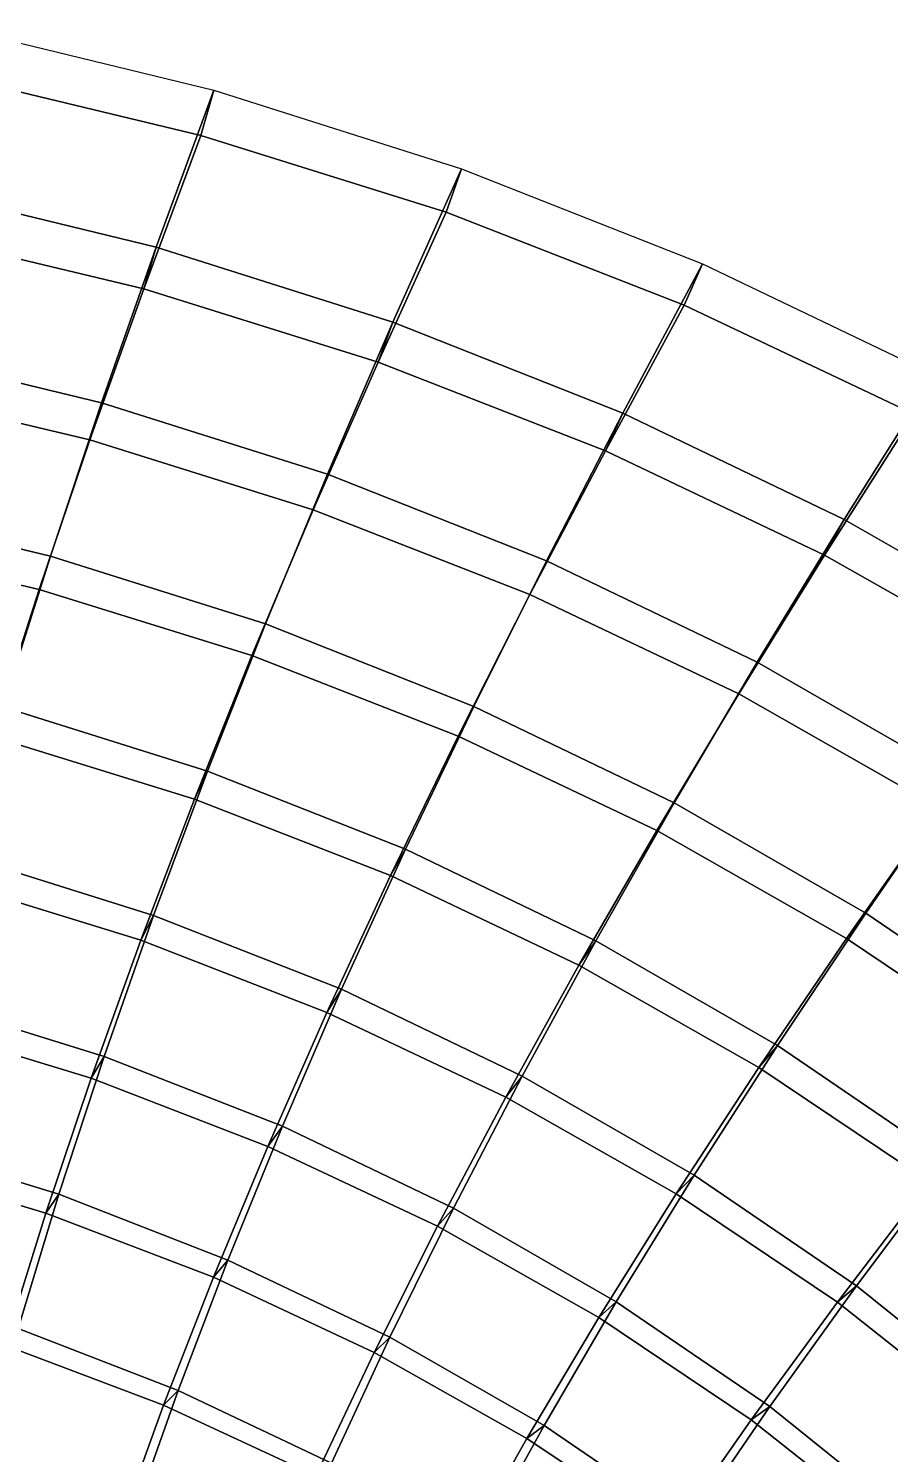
# Model space of a CAD drawing. Header units: metres. Extents: x -2184624 to 1125696, y -1900362 to 1900362.
# Drawn here: x 13202 to 378008, y 1262434 to 1866065 of the extents above; entities that cross this region are included whole.
import ezdxf

# ---------------------------------------------------------------- set-up
doc = ezdxf.new("R2010")
doc.units = ezdxf.units.M

msp = doc.modelspace()

# ---------------------------------------------------------------- linework, layer by layer
for points in [[(-35583.62, 1798417.4, 65799.91), (-15925.967, 1866064.8, 13241.469), (91565.98, 1839967.2, 13366.949), (67171.125, 1773538.1, 64819.676)], [(-20076.252, 1846252, -13241.469), (-15925.967, 1866064.8, 13241.469), (91565.98, 1839967.2, 13366.949), (86155.695, 1820806.5, -13366.949)], [(-39578.387, 1780178.6, 40403.473), (-20076.252, 1846252, -13241.469), (86155.695, 1820806.5, -13366.949), (62000.164, 1755911.6, 39158.613)], [(86155.695, 1820806.5, -13366.949), (91565.98, 1839967.2, 13366.949), (67171.125, 1773538.1, 64819.676), (62000.164, 1755911.6, 39158.613)], [(62000.164, 1755911.6, 39158.613), (67171.125, 1773538.1, 64819.676), (91565.98, 1839967.2, 13366.949), (86155.695, 1820806.5, -13366.949)], [(67171.125, 1773538.1, 64819.676), (91565.98, 1839967.2, 13366.949), (196504.67, 1806709, 13499.986), (167417.27, 1741787, 63795.4)], [(86155.695, 1820806.5, -13366.949), (91565.98, 1839967.2, 13366.949), (196504.67, 1806709, 13499.986), (189899.3, 1788311.2, -13499.986)], [(62000.164, 1755911.6, 39158.613), (86155.695, 1820806.5, -13366.949), (189899.3, 1788311.2, -13499.986), (161129.2, 1724880, 37853.547)], [(189899.3, 1788311.2, -13499.986), (196504.67, 1806709, 13499.986), (167417.27, 1741787, 63795.4), (161129.2, 1724880, 37853.547)], [(161129.2, 1724880, 37853.547), (167417.27, 1741787, 63795.4), (196504.67, 1806709, 13499.986), (189899.3, 1788311.2, -13499.986)], [(167417.27, 1741787, 63795.4), (196504.67, 1806709, 13499.986), (298394.12, 1766435.4, 13641.16), (264668.6, 1703304.8, 62721.254)], [(189899.3, 1788311.2, -13499.986), (196504.67, 1806709, 13499.986), (298394.12, 1766435.4, 13641.16), (290670.88, 1748910.1, -13641.16)], [(-53978.85, 1731309.1, 113858.43), (-35583.62, 1798417.4, 65799.91), (67171.125, 1773538.1, 64819.676), (44089.527, 1707647.4, 111744.26)], [(-39578.387, 1780178.6, 40403.473), (-35583.62, 1798417.4, 65799.91), (67171.125, 1773538.1, 64819.676), (62000.164, 1755911.6, 39158.613)], [(62000.164, 1755911.6, 39158.613), (67171.125, 1773538.1, 64819.676), (-35583.62, 1798417.4, 65799.91), (-39578.387, 1780178.6, 40403.473)], [(161129.2, 1724880, 37853.547), (189899.3, 1788311.2, -13499.986), (290670.88, 1748910.1, -13641.16), (257334.25, 1687223.8, 36481.16)], [(-57854.727, 1714957.6, 89058.82), (-39578.387, 1780178.6, 40403.473), (62000.164, 1755911.6, 39158.613), (39137.777, 1691885.9, 86669.695)], [(62000.164, 1755911.6, 39158.613), (67171.125, 1773538.1, 64819.676), (44089.527, 1707647.4, 111744.26), (39137.777, 1691885.9, 86669.695)], [(39137.777, 1691885.9, 86669.695), (44089.527, 1707647.4, 111744.26), (67171.125, 1773538.1, 64819.676), (62000.164, 1755911.6, 39158.613)], [(44089.527, 1707647.4, 111744.26), (67171.125, 1773538.1, 64819.676), (167417.27, 1741787, 63795.4), (139693.67, 1677405.9, 109529.54)], [(62000.164, 1755911.6, 39158.613), (67171.125, 1773538.1, 64819.676), (167417.27, 1741787, 63795.4), (161129.2, 1724880, 37853.547)], [(161129.2, 1724880, 37853.547), (167417.27, 1741787, 63795.4), (67171.125, 1773538.1, 64819.676), (62000.164, 1755911.6, 39158.613)], [(290670.88, 1748910.1, -13641.16), (298394.12, 1766435.4, 13641.16), (264668.6, 1703304.8, 62721.254), (257334.25, 1687223.8, 36481.16)], [(257334.25, 1687223.8, 36481.16), (264668.6, 1703304.8, 62721.254), (298394.12, 1766435.4, 13641.16), (290670.88, 1748910.1, -13641.16)], [(264668.6, 1703304.8, 62721.254), (298394.12, 1766435.4, 13641.16), (396741.3, 1719318.9, 13791.122), (358441.25, 1658260, 61588.98)], [(290670.88, 1748910.1, -13641.16), (298394.12, 1766435.4, 13641.16), (396741.3, 1719318.9, 13791.122), (387990.88, 1702773.1, -13791.122)], [(39137.777, 1691885.9, 86669.695), (62000.164, 1755911.6, 39158.613), (161129.2, 1724880, 37853.547), (133720.92, 1662337.9, 84163.164)], [(257334.25, 1687223.8, 36481.16), (290670.88, 1748910.1, -13641.16), (387990.88, 1702773.1, -13791.122), (350144.44, 1643109.8, 35031.652)], [(161129.2, 1724880, 37853.547), (167417.27, 1741787, 63795.4), (139693.67, 1677405.9, 109529.54), (133720.92, 1662337.9, 84163.164)], [(133720.92, 1662337.9, 84163.164), (139693.67, 1677405.9, 109529.54), (167417.27, 1741787, 63795.4), (161129.2, 1724880, 37853.547)], [(139693.67, 1677405.9, 109529.54), (167417.27, 1741787, 63795.4), (264668.6, 1703304.8, 62721.254), (232359.44, 1640723.6, 107201.01)], [(161129.2, 1724880, 37853.547), (167417.27, 1741787, 63795.4), (264668.6, 1703304.8, 62721.254), (257334.25, 1687223.8, 36481.16)], [(257334.25, 1687223.8, 36481.16), (264668.6, 1703304.8, 62721.254), (167417.27, 1741787, 63795.4), (161129.2, 1724880, 37853.547)], [(-71019.266, 1665171.2, 157397.28), (-53978.85, 1731309.1, 113858.43), (44089.527, 1707647.4, 111744.26), (22449.826, 1642729.2, 154137.38)], [(-57854.727, 1714957.6, 89058.82), (-53978.85, 1731309.1, 113858.43), (44089.527, 1707647.4, 111744.26), (39137.777, 1691885.9, 86669.695)], [(39137.777, 1691885.9, 86669.695), (44089.527, 1707647.4, 111744.26), (-53978.85, 1731309.1, 113858.43), (-57854.727, 1714957.6, 89058.82)], [(133720.92, 1662337.9, 84163.164), (161129.2, 1724880, 37853.547), (257334.25, 1687223.8, 36481.16), (225431.88, 1626453.1, 81524.54)], [(-74831.484, 1650522.2, 133123.1), (-57854.727, 1714957.6, 89058.82), (39137.777, 1691885.9, 86669.695), (17649.166, 1628653, 129580.1)], [(387990.88, 1702773.1, -13791.122), (396741.3, 1719318.9, 13791.122), (358441.25, 1658260, 61588.98), (350144.44, 1643109.8, 35031.652)], [(350144.44, 1643109.8, 35031.652), (358441.25, 1658260, 61588.98), (396741.3, 1719318.9, 13791.122), (387990.88, 1702773.1, -13791.122)], [(358441.25, 1658260, 61588.98), (396741.3, 1719318.9, 13791.122), (491058.5, 1665557, 13950.591), (448252.6, 1606845.4, 60389.086)], [(39137.777, 1691885.9, 86669.695), (44089.527, 1707647.4, 111744.26), (22449.826, 1642729.2, 154137.38), (17649.166, 1628653, 129580.1)], [(17649.166, 1628653, 129580.1), (22449.826, 1642729.2, 154137.38), (44089.527, 1707647.4, 111744.26), (39137.777, 1691885.9, 86669.695)], [(22449.826, 1642729.2, 154137.38), (44089.527, 1707647.4, 111744.26), (139693.67, 1677405.9, 109529.54), (113503, 1614000.5, 150718.62)], [(39137.777, 1691885.9, 86669.695), (44089.527, 1707647.4, 111744.26), (139693.67, 1677405.9, 109529.54), (133720.92, 1662337.9, 84163.164)], [(133720.92, 1662337.9, 84163.164), (139693.67, 1677405.9, 109529.54), (44089.527, 1707647.4, 111744.26), (39137.777, 1691885.9, 86669.695)], [(257334.25, 1687223.8, 36481.16), (264668.6, 1703304.8, 62721.254), (232359.44, 1640723.6, 107201.01), (225431.88, 1626453.1, 81524.54)], [(225431.88, 1626453.1, 81524.54), (232359.44, 1640723.6, 107201.01), (264668.6, 1703304.8, 62721.254), (257334.25, 1687223.8, 36481.16)], [(232359.44, 1640723.6, 107201.01), (264668.6, 1703304.8, 62721.254), (358441.25, 1658260, 61588.98), (321611.72, 1597765.5, 104741.55)], [(257334.25, 1687223.8, 36481.16), (264668.6, 1703304.8, 62721.254), (358441.25, 1658260, 61588.98), (350144.44, 1643109.8, 35031.652)], [(350144.44, 1643109.8, 35031.652), (358441.25, 1658260, 61588.98), (264668.6, 1703304.8, 62721.254), (257334.25, 1687223.8, 36481.16)], [(350144.44, 1643109.8, 35031.652), (387990.88, 1702773.1, -13791.122), (481386.12, 1650094.8, -13950.591), (439091.34, 1592728.9, 33493.844)], [(17649.166, 1628653, 129580.1), (39137.777, 1691885.9, 86669.695), (133720.92, 1662337.9, 84163.164), (107764.66, 1600598, 125861.02)], [(225431.88, 1626453.1, 81524.54), (257334.25, 1687223.8, 36481.16), (350144.44, 1643109.8, 35031.652), (313808.22, 1584396.2, 78735.11)], [(133720.92, 1662337.9, 84163.164), (139693.67, 1677405.9, 109529.54), (113503, 1614000.5, 150718.62), (107764.66, 1600598, 125861.02)], [(107764.66, 1600598, 125861.02), (113503, 1614000.5, 150718.62), (139693.67, 1677405.9, 109529.54), (133720.92, 1662337.9, 84163.164)], [(113503, 1614000.5, 150718.62), (139693.67, 1677405.9, 109529.54), (232359.44, 1640723.6, 107201.01), (201677.97, 1579123.5, 147119.39)], [(133720.92, 1662337.9, 84163.164), (139693.67, 1677405.9, 109529.54), (232359.44, 1640723.6, 107201.01), (225431.88, 1626453.1, 81524.54)], [(225431.88, 1626453.1, 81524.54), (232359.44, 1640723.6, 107201.01), (139693.67, 1677405.9, 109529.54), (133720.92, 1662337.9, 84163.164)], [(-86632.02, 1600154.2, 196619.89), (-71019.266, 1665171.2, 157397.28), (22449.826, 1642729.2, 154137.38), (2344.048, 1578929.2, 192219.88)], [(-74831.484, 1650522.2, 133123.1), (-71019.266, 1665171.2, 157397.28), (22449.826, 1642729.2, 154137.38), (17649.166, 1628653, 129580.1)], [(17649.166, 1628653, 129580.1), (22449.826, 1642729.2, 154137.38), (-71019.266, 1665171.2, 157397.28), (-74831.484, 1650522.2, 133123.1)], [(107764.66, 1600598, 125861.02), (133720.92, 1662337.9, 84163.164), (225431.88, 1626453.1, 81524.54), (195063.53, 1566496.5, 121942.766)], [(350144.44, 1643109.8, 35031.652), (358441.25, 1658260, 61588.98), (321611.72, 1597765.5, 104741.55), (313808.22, 1584396.2, 78735.11)], [(313808.22, 1584396.2, 78735.11), (321611.72, 1597765.5, 104741.55), (358441.25, 1658260, 61588.98), (350144.44, 1643109.8, 35031.652)], [(321611.72, 1597765.5, 104741.55), (358441.25, 1658260, 61588.98), (448252.6, 1606845.4, 60389.086), (406975.44, 1548722.8, 102129.484)], [(350144.44, 1643109.8, 35031.652), (358441.25, 1658260, 61588.98), (448252.6, 1606845.4, 60389.086), (439091.34, 1592728.9, 33493.844)], [(439091.34, 1592728.9, 33493.844), (448252.6, 1606845.4, 60389.086), (358441.25, 1658260, 61588.98), (350144.44, 1643109.8, 35031.652)], [(-90430.695, 1587048.2, 172809.45), (-74831.484, 1650522.2, 133123.1), (17649.166, 1628653, 129580.1), (-2367.065, 1566383.5, 168120.44)], [(17649.166, 1628653, 129580.1), (22449.826, 1642729.2, 154137.38), (2344.048, 1578929.2, 192219.88), (-2367.065, 1566383.5, 168120.44)], [(-2367.065, 1566383.5, 168120.44), (2344.048, 1578929.2, 192219.88), (22449.826, 1642729.2, 154137.38), (17649.166, 1628653, 129580.1)], [(2344.048, 1578929.2, 192219.88), (22449.826, 1642729.2, 154137.38), (113503, 1614000.5, 150718.62), (88957.055, 1551709.4, 187601.64)], [(17649.166, 1628653, 129580.1), (22449.826, 1642729.2, 154137.38), (113503, 1614000.5, 150718.62), (107764.66, 1600598, 125861.02)], [(107764.66, 1600598, 125861.02), (113503, 1614000.5, 150718.62), (22449.826, 1642729.2, 154137.38), (17649.166, 1628653, 129580.1)], [(313808.22, 1584396.2, 78735.11), (350144.44, 1643109.8, 35031.652), (439091.34, 1592728.9, 33493.844), (398388.88, 1536358.2, 75771.41)], [(225431.88, 1626453.1, 81524.54), (232359.44, 1640723.6, 107201.01), (201677.97, 1579123.5, 147119.39), (195063.53, 1566496.5, 121942.766)], [(195063.53, 1566496.5, 121942.766), (201677.97, 1579123.5, 147119.39), (232359.44, 1640723.6, 107201.01), (225431.88, 1626453.1, 81524.54)], [(201677.97, 1579123.5, 147119.39), (232359.44, 1640723.6, 107201.01), (321611.72, 1597765.5, 104741.55), (286511.66, 1538260.8, 143313.33)], [(225431.88, 1626453.1, 81524.54), (232359.44, 1640723.6, 107201.01), (321611.72, 1597765.5, 104741.55), (313808.22, 1584396.2, 78735.11)], [(313808.22, 1584396.2, 78735.11), (321611.72, 1597765.5, 104741.55), (232359.44, 1640723.6, 107201.01), (225431.88, 1626453.1, 81524.54)], [(-2367.065, 1566383.5, 168120.44), (17649.166, 1628653, 129580.1), (107764.66, 1600598, 125861.02), (83380.23, 1539822.1, 163195.83)], [(195063.53, 1566496.5, 121942.766), (225431.88, 1626453.1, 81524.54), (313808.22, 1584396.2, 78735.11), (279095.03, 1526512.2, 117797.445)], [(107764.66, 1600598, 125861.02), (113503, 1614000.5, 150718.62), (88957.055, 1551709.4, 187601.64), (83380.23, 1539822.1, 163195.83)], [(83380.23, 1539822.1, 163195.83), (88957.055, 1551709.4, 187601.64), (113503, 1614000.5, 150718.62), (107764.66, 1600598, 125861.02)], [(88957.055, 1551709.4, 187601.64), (113503, 1614000.5, 150718.62), (201677.97, 1579123.5, 147119.39), (172759.55, 1518630.9, 182736.44)], [(107764.66, 1600598, 125861.02), (113503, 1614000.5, 150718.62), (201677.97, 1579123.5, 147119.39), (195063.53, 1566496.5, 121942.766)], [(195063.53, 1566496.5, 121942.766), (201677.97, 1579123.5, 147119.39), (113503, 1614000.5, 150718.62), (107764.66, 1600598, 125861.02)], [(83380.23, 1539822.1, 163195.83), (107764.66, 1600598, 125861.02), (195063.53, 1566496.5, 121942.766), (166374.14, 1507502.6, 158005.62)], [(313808.22, 1584396.2, 78735.11), (321611.72, 1597765.5, 104741.55), (286511.66, 1538260.8, 143313.33), (279095.03, 1526512.2, 117797.445)], [(279095.03, 1526512.2, 117797.445), (286511.66, 1538260.8, 143313.33), (321611.72, 1597765.5, 104741.55), (313808.22, 1584396.2, 78735.11)], [(286511.66, 1538260.8, 143313.33), (321611.72, 1597765.5, 104741.55), (406975.44, 1548722.8, 102129.484), (367538.25, 1491604.1, 139266.14)], [(313808.22, 1584396.2, 78735.11), (321611.72, 1597765.5, 104741.55), (406975.44, 1548722.8, 102129.484), (398388.88, 1536358.2, 75771.41)], [(398388.88, 1536358.2, 75771.41), (406975.44, 1548722.8, 102129.484), (321611.72, 1597765.5, 104741.55), (313808.22, 1584396.2, 78735.11)], [(279095.03, 1526512.2, 117797.445), (313808.22, 1584396.2, 78735.11), (398388.88, 1536358.2, 75771.41), (359407, 1480838.6, 113388.97)], [(-16151.209, 1516373.4, 226224.23), (2344.048, 1578929.2, 192219.88), (88957.055, 1551709.4, 187601.64), (66150.94, 1490648, 220427.66)], [(-2367.065, 1566383.5, 168120.44), (2344.048, 1578929.2, 192219.88), (88957.055, 1551709.4, 187601.64), (83380.23, 1539822.1, 163195.83)], [(83380.23, 1539822.1, 163195.83), (88957.055, 1551709.4, 187601.64), (2344.048, 1578929.2, 192219.88), (-2367.065, 1566383.5, 168120.44)], [(195063.53, 1566496.5, 121942.766), (201677.97, 1579123.5, 147119.39), (172759.55, 1518630.9, 182736.44), (166374.14, 1507502.6, 158005.62)], [(166374.14, 1507502.6, 158005.62), (172759.55, 1518630.9, 182736.44), (201677.97, 1579123.5, 147119.39), (195063.53, 1566496.5, 121942.766)], [(172759.55, 1518630.9, 182736.44), (201677.97, 1579123.5, 147119.39), (286511.66, 1538260.8, 143313.33), (253301.98, 1479858, 177587.75)], [(195063.53, 1566496.5, 121942.766), (201677.97, 1579123.5, 147119.39), (286511.66, 1538260.8, 143313.33), (279095.03, 1526512.2, 117797.445)], [(279095.03, 1526512.2, 117797.445), (286511.66, 1538260.8, 143313.33), (201677.97, 1579123.5, 147119.39), (195063.53, 1566496.5, 121942.766)], [(-20828.822, 1505223.9, 202531.45), (-2367.065, 1566383.5, 168120.44), (83380.23, 1539822.1, 163195.83), (60669.633, 1480146.2, 196424.97)], [(166374.14, 1507502.6, 158005.62), (195063.53, 1566496.5, 121942.766), (279095.03, 1526512.2, 117797.445), (246176.8, 1469591.8, 152511.84)], [(83380.23, 1539822.1, 163195.83), (88957.055, 1551709.4, 187601.64), (66150.94, 1490648, 220427.66), (60669.633, 1480146.2, 196424.97)], [(60669.633, 1480146.2, 196424.97), (66150.94, 1490648, 220427.66), (88957.055, 1551709.4, 187601.64), (83380.23, 1539822.1, 163195.83)], [(66150.94, 1490648, 220427.66), (88957.055, 1551709.4, 187601.64), (172759.55, 1518630.9, 182736.44), (145718.05, 1459350.9, 214319.52)], [(83380.23, 1539822.1, 163195.83), (88957.055, 1551709.4, 187601.64), (172759.55, 1518630.9, 182736.44), (166374.14, 1507502.6, 158005.62)], [(166374.14, 1507502.6, 158005.62), (172759.55, 1518630.9, 182736.44), (88957.055, 1551709.4, 187601.64), (83380.23, 1539822.1, 163195.83)], [(398388.88, 1536358.2, 75771.41), (406975.44, 1548722.8, 102129.484), (367538.25, 1491604.1, 139266.14), (359407, 1480838.6, 113388.97)], [(359407, 1480838.6, 113388.97), (367538.25, 1491604.1, 139266.14), (406975.44, 1548722.8, 102129.484), (398388.88, 1536358.2, 75771.41)], [(367538.25, 1491604.1, 139266.14), (406975.44, 1548722.8, 102129.484), (487971.56, 1493812.2, 99336.17), (444285.8, 1439370.9, 134934.23)], [(60669.633, 1480146.2, 196424.97), (83380.23, 1539822.1, 163195.83), (166374.14, 1507502.6, 158005.62), (139485.7, 1449596.1, 189988.73)], [(279095.03, 1526512.2, 117797.445), (286511.66, 1538260.8, 143313.33), (253301.98, 1479858, 177587.75), (246176.8, 1469591.8, 152511.84)], [(246176.8, 1469591.8, 152511.84), (253301.98, 1479858, 177587.75), (286511.66, 1538260.8, 143313.33), (279095.03, 1526512.2, 117797.445)], [(253301.98, 1479858, 177587.75), (286511.66, 1538260.8, 143313.33), (367538.25, 1491604.1, 139266.14), (330129.25, 1435580.2, 172110.86)], [(279095.03, 1526512.2, 117797.445), (286511.66, 1538260.8, 143313.33), (367538.25, 1491604.1, 139266.14), (359407, 1480838.6, 113388.97)], [(359407, 1480838.6, 113388.97), (367538.25, 1491604.1, 139266.14), (286511.66, 1538260.8, 143313.33), (279095.03, 1526512.2, 117797.445)], [(359407, 1480838.6, 113388.97), (398388.88, 1536358.2, 75771.41), (478710.75, 1482555.2, 72602.66), (435543, 1429694.1, 108671.79)], [(246176.8, 1469591.8, 152511.84), (279095.03, 1526512.2, 117797.445), (359407, 1480838.6, 113388.97), (322346.25, 1426281.2, 146668.14)], [(-32978.453, 1455167.6, 256387.27), (-16151.209, 1516373.4, 226224.23), (66150.94, 1490648, 220427.66), (45155.305, 1430913.1, 249448.83)], [(-20828.822, 1505223.9, 202531.45), (-16151.209, 1516373.4, 226224.23), (66150.94, 1490648, 220427.66), (60669.633, 1480146.2, 196424.97)], [(60669.633, 1480146.2, 196424.97), (66150.94, 1490648, 220427.66), (-16151.209, 1516373.4, 226224.23), (-20828.822, 1505223.9, 202531.45)], [(166374.14, 1507502.6, 158005.62), (172759.55, 1518630.9, 182736.44), (145718.05, 1459350.9, 214319.52), (139485.7, 1449596.1, 189988.73)], [(139485.7, 1449596.1, 189988.73), (145718.05, 1459350.9, 214319.52), (172759.55, 1518630.9, 182736.44), (166374.14, 1507502.6, 158005.62)], [(145718.05, 1459350.9, 214319.52), (172759.55, 1518630.9, 182736.44), (253301.98, 1479858, 177587.75), (222114.4, 1422644.8, 207854.69)], [(166374.14, 1507502.6, 158005.62), (172759.55, 1518630.9, 182736.44), (253301.98, 1479858, 177587.75), (246176.8, 1469591.8, 152511.84)], [(246176.8, 1469591.8, 152511.84), (253301.98, 1479858, 177587.75), (172759.55, 1518630.9, 182736.44), (166374.14, 1507502.6, 158005.62)], [(-37673.9, 1445297.9, 233057.14), (-20828.822, 1505223.9, 202531.45), (60669.633, 1480146.2, 196424.97), (39709.414, 1421683.9, 225807.7)], [(139485.7, 1449596.1, 189988.73), (166374.14, 1507502.6, 158005.62), (246176.8, 1469591.8, 152511.84), (215194.66, 1413739.8, 183176.31)], [(359407, 1480838.6, 113388.97), (367538.25, 1491604.1, 139266.14), (330129.25, 1435580.2, 172110.86), (322346.25, 1426281.2, 146668.14)], [(322346.25, 1426281.2, 146668.14), (330129.25, 1435580.2, 172110.86), (367538.25, 1491604.1, 139266.14), (359407, 1480838.6, 113388.97)], [(330129.25, 1435580.2, 172110.86), (367538.25, 1491604.1, 139266.14), (444285.8, 1439370.9, 134934.23), (402781.3, 1386018, 166246.88)], [(359407, 1480838.6, 113388.97), (367538.25, 1491604.1, 139266.14), (444285.8, 1439370.9, 134934.23), (435543, 1429694.1, 108671.79)], [(435543, 1429694.1, 108671.79), (444285.8, 1439370.9, 134934.23), (367538.25, 1491604.1, 139266.14), (359407, 1480838.6, 113388.97)], [(60669.633, 1480146.2, 196424.97), (66150.94, 1490648, 220427.66), (45155.305, 1430913.1, 249448.83), (39709.414, 1421683.9, 225807.7)], [(39709.414, 1421683.9, 225807.7), (45155.305, 1430913.1, 249448.83), (66150.94, 1490648, 220427.66), (60669.633, 1480146.2, 196424.97)], [(45155.305, 1430913.1, 249448.83), (66150.94, 1490648, 220427.66), (145718.05, 1459350.9, 214319.52), (120637.12, 1401366.9, 242137.1)], [(60669.633, 1480146.2, 196424.97), (66150.94, 1490648, 220427.66), (145718.05, 1459350.9, 214319.52), (139485.7, 1449596.1, 189988.73)], [(139485.7, 1449596.1, 189988.73), (145718.05, 1459350.9, 214319.52), (66150.94, 1490648, 220427.66), (60669.633, 1480146.2, 196424.97)], [(39709.414, 1421683.9, 225807.7), (60669.633, 1480146.2, 196424.97), (139485.7, 1449596.1, 189988.73), (114488.9, 1392876.4, 218167.5)], [(246176.8, 1469591.8, 152511.84), (253301.98, 1479858, 177587.75), (222114.4, 1422644.8, 207854.69), (215194.66, 1413739.8, 183176.31)], [(215194.66, 1413739.8, 183176.31), (222114.4, 1422644.8, 207854.69), (253301.98, 1479858, 177587.75), (246176.8, 1469591.8, 152511.84)], [(222114.4, 1422644.8, 207854.69), (253301.98, 1479858, 177587.75), (330129.25, 1435580.2, 172110.86), (294900.6, 1380720.1, 200977.23)], [(246176.8, 1469591.8, 152511.84), (253301.98, 1479858, 177587.75), (330129.25, 1435580.2, 172110.86), (322346.25, 1426281.2, 146668.14)], [(322346.25, 1426281.2, 146668.14), (330129.25, 1435580.2, 172110.86), (253301.98, 1479858, 177587.75), (246176.8, 1469591.8, 152511.84)], [(322346.25, 1426281.2, 146668.14), (359407, 1480838.6, 113388.97), (435543, 1429694.1, 108671.79), (394437.44, 1377795, 140414)], [(215194.66, 1413739.8, 183176.31), (246176.8, 1469591.8, 152511.84), (322346.25, 1426281.2, 146668.14), (287369.6, 1372771.6, 175930.58)], [(-48100.754, 1395399.4, 282946), (-32978.453, 1455167.6, 256387.27), (45155.305, 1430913.1, 249448.83), (26016.957, 1372584.1, 274913.03)], [(-37673.9, 1445297.9, 233057.14), (-32978.453, 1455167.6, 256387.27), (45155.305, 1430913.1, 249448.83), (39709.414, 1421683.9, 225807.7)], [(39709.414, 1421683.9, 225807.7), (45155.305, 1430913.1, 249448.83), (-32978.453, 1455167.6, 256387.27), (-37673.9, 1445297.9, 233057.14)], [(139485.7, 1449596.1, 189988.73), (145718.05, 1459350.9, 214319.52), (120637.12, 1401366.9, 242137.1), (114488.9, 1392876.4, 218167.5)], [(114488.9, 1392876.4, 218167.5), (120637.12, 1401366.9, 242137.1), (145718.05, 1459350.9, 214319.52), (139485.7, 1449596.1, 189988.73)], [(120637.12, 1401366.9, 242137.1), (145718.05, 1459350.9, 214319.52), (222114.4, 1422644.8, 207854.69), (193047.86, 1366690.4, 234399.56)], [(139485.7, 1449596.1, 189988.73), (145718.05, 1459350.9, 214319.52), (222114.4, 1422644.8, 207854.69), (215194.66, 1413739.8, 183176.31)], [(215194.66, 1413739.8, 183176.31), (222114.4, 1422644.8, 207854.69), (145718.05, 1459350.9, 214319.52), (139485.7, 1449596.1, 189988.73)], [(114488.9, 1392876.4, 218167.5), (139485.7, 1449596.1, 189988.73), (215194.66, 1413739.8, 183176.31), (186255.73, 1359041.6, 210083.22)], [(-52861.348, 1386708.1, 259940.73), (-37673.9, 1445297.9, 233057.14), (39709.414, 1421683.9, 225807.7), (20551.379, 1364528.9, 251597.9)], [(39709.414, 1421683.9, 225807.7), (45155.305, 1430913.1, 249448.83), (26016.957, 1372584.1, 274913.03), (20551.379, 1364528.9, 251597.9)], [(20551.379, 1364528.9, 251597.9), (26016.957, 1372584.1, 274913.03), (45155.305, 1430913.1, 249448.83), (39709.414, 1421683.9, 225807.7)], [(26016.957, 1372584.1, 274913.03), (45155.305, 1430913.1, 249448.83), (120637.12, 1401366.9, 242137.1), (97571.945, 1344747.6, 266449.78)], [(39709.414, 1421683.9, 225807.7), (45155.305, 1430913.1, 249448.83), (120637.12, 1401366.9, 242137.1), (114488.9, 1392876.4, 218167.5)], [(114488.9, 1392876.4, 218167.5), (120637.12, 1401366.9, 242137.1), (45155.305, 1430913.1, 249448.83), (39709.414, 1421683.9, 225807.7)], [(322346.25, 1426281.2, 146668.14), (330129.25, 1435580.2, 172110.86), (294900.6, 1380720.1, 200977.23), (287369.6, 1372771.6, 175930.58)], [(287369.6, 1372771.6, 175930.58), (294900.6, 1380720.1, 200977.23), (330129.25, 1435580.2, 172110.86), (322346.25, 1426281.2, 146668.14)], [(294900.6, 1380720.1, 200977.23), (330129.25, 1435580.2, 172110.86), (402781.3, 1386018, 166246.88), (363630.8, 1333795.9, 193616.11)], [(322346.25, 1426281.2, 146668.14), (330129.25, 1435580.2, 172110.86), (402781.3, 1386018, 166246.88), (394437.44, 1377795, 140414)], [(394437.44, 1377795, 140414), (402781.3, 1386018, 166246.88), (330129.25, 1435580.2, 172110.86), (322346.25, 1426281.2, 146668.14)], [(287369.6, 1372771.6, 175930.58), (322346.25, 1426281.2, 146668.14), (394437.44, 1377795, 140414), (355578.8, 1326915.4, 168179.23)], [(20551.379, 1364528.9, 251597.9), (39709.414, 1421683.9, 225807.7), (114488.9, 1392876.4, 218167.5), (91445.01, 1337426.1, 242808.55)], [(215194.66, 1413739.8, 183176.31), (222114.4, 1422644.8, 207854.69), (193047.86, 1366690.4, 234399.56), (186255.73, 1359041.6, 210083.22)], [(186255.73, 1359041.6, 210083.22), (193047.86, 1366690.4, 234399.56), (222114.4, 1422644.8, 207854.69), (215194.66, 1413739.8, 183176.31)], [(193047.86, 1366690.4, 234399.56), (222114.4, 1422644.8, 207854.69), (294900.6, 1380720.1, 200977.23), (261964.55, 1327072.4, 226171.06)], [(215194.66, 1413739.8, 183176.31), (222114.4, 1422644.8, 207854.69), (294900.6, 1380720.1, 200977.23), (287369.6, 1372771.6, 175930.58)], [(287369.6, 1372771.6, 175930.58), (294900.6, 1380720.1, 200977.23), (222114.4, 1422644.8, 207854.69), (215194.66, 1413739.8, 183176.31)], [(186255.73, 1359041.6, 210083.22), (215194.66, 1413739.8, 183176.31), (287369.6, 1372771.6, 175930.58), (254598.61, 1320372.9, 201488.75)], [(114488.9, 1392876.4, 218167.5), (120637.12, 1401366.9, 242137.1), (97571.945, 1344747.6, 266449.78), (91445.01, 1337426.1, 242808.55)], [(91445.01, 1337426.1, 242808.55), (97571.945, 1344747.6, 266449.78), (120637.12, 1401366.9, 242137.1), (114488.9, 1392876.4, 218167.5)], [(97571.945, 1344747.6, 266449.78), (120637.12, 1401366.9, 242137.1), (193047.86, 1366690.4, 234399.56), (166164.23, 1312049.6, 257497.38)], [(114488.9, 1392876.4, 218167.5), (120637.12, 1401366.9, 242137.1), (193047.86, 1366690.4, 234399.56), (186255.73, 1359041.6, 210083.22)], [(186255.73, 1359041.6, 210083.22), (193047.86, 1366690.4, 234399.56), (120637.12, 1401366.9, 242137.1), (114488.9, 1392876.4, 218167.5)], [(-61503.992, 1337139.8, 306131.53), (-48100.754, 1395399.4, 282946), (26016.957, 1372584.1, 274913.03), (8753.932, 1315723, 297061.03)], [(-52861.348, 1386708.1, 259940.73), (-48100.754, 1395399.4, 282946), (26016.957, 1372584.1, 274913.03), (20551.379, 1364528.9, 251597.9)], [(20551.379, 1364528.9, 251597.9), (26016.957, 1372584.1, 274913.03), (-48100.754, 1395399.4, 282946), (-52861.348, 1386708.1, 259940.73)], [(91445.01, 1337426.1, 242808.55), (114488.9, 1392876.4, 218167.5), (186255.73, 1359041.6, 210083.22), (159429.11, 1305564.4, 233513.19)], [(-66373.66, 1329538.2, 283418.66), (-52861.348, 1386708.1, 259940.73), (20551.379, 1364528.9, 251597.9), (3217.933, 1308755.8, 274041.66)], [(394437.44, 1377795, 140414), (402781.3, 1386018, 166246.88), (363630.8, 1333795.9, 193616.11), (355578.8, 1326915.4, 168179.23)], [(355578.8, 1326915.4, 168179.23), (363630.8, 1333795.9, 193616.11), (402781.3, 1386018, 166246.88), (394437.44, 1377795, 140414)], [(363630.8, 1333795.9, 193616.11), (402781.3, 1386018, 166246.88), (470788.34, 1331418.5, 159922.22), (427848.62, 1282122.1, 185681.22)], [(287369.6, 1372771.6, 175930.58), (294900.6, 1380720.1, 200977.23), (261964.55, 1327072.4, 226171.06), (254598.61, 1320372.9, 201488.75)], [(254598.61, 1320372.9, 201488.75), (261964.55, 1327072.4, 226171.06), (294900.6, 1380720.1, 200977.23), (287369.6, 1372771.6, 175930.58)], [(261964.55, 1327072.4, 226171.06), (294900.6, 1380720.1, 200977.23), (363630.8, 1333795.9, 193616.11), (326957.66, 1282731.5, 217369.72)], [(287369.6, 1372771.6, 175930.58), (294900.6, 1380720.1, 200977.23), (363630.8, 1333795.9, 193616.11), (355578.8, 1326915.4, 168179.23)], [(355578.8, 1326915.4, 168179.23), (363630.8, 1333795.9, 193616.11), (294900.6, 1380720.1, 200977.23), (287369.6, 1372771.6, 175930.58)], [(355578.8, 1326915.4, 168179.23), (394437.44, 1377795, 140414), (461997.97, 1324383.8, 133674.19), (419382.44, 1276426.6, 159831.25)], [(20551.379, 1364528.9, 251597.9), (26016.957, 1372584.1, 274913.03), (8753.932, 1315723, 297061.03), (3217.933, 1308755.8, 274041.66)], [(3217.933, 1308755.8, 274041.66), (8753.932, 1315723, 297061.03), (26016.957, 1372584.1, 274913.03), (20551.379, 1364528.9, 251597.9)], [(8753.932, 1315723, 297061.03), (26016.957, 1372584.1, 274913.03), (97571.945, 1344747.6, 266449.78), (76546.38, 1289546.8, 287507.72)], [(20551.379, 1364528.9, 251597.9), (26016.957, 1372584.1, 274913.03), (97571.945, 1344747.6, 266449.78), (91445.01, 1337426.1, 242808.55)], [(91445.01, 1337426.1, 242808.55), (97571.945, 1344747.6, 266449.78), (26016.957, 1372584.1, 274913.03), (20551.379, 1364528.9, 251597.9)], [(254598.61, 1320372.9, 201488.75), (287369.6, 1372771.6, 175930.58), (355578.8, 1326915.4, 168179.23), (319101.22, 1277095.5, 192301.62)], [(3217.933, 1308755.8, 274041.66), (20551.379, 1364528.9, 251597.9), (91445.01, 1337426.1, 242808.55), (70383.18, 1283310.5, 264166.97)], [(186255.73, 1359041.6, 210083.22), (193047.86, 1366690.4, 234399.56), (166164.23, 1312049.6, 257497.38), (159429.11, 1305564.4, 233513.19)], [(159429.11, 1305564.4, 233513.19), (166164.23, 1312049.6, 257497.38), (193047.86, 1366690.4, 234399.56), (186255.73, 1359041.6, 210083.22)], [(166164.23, 1312049.6, 257497.38), (193047.86, 1366690.4, 234399.56), (261964.55, 1327072.4, 226171.06), (231388.3, 1274677.2, 247982.6)], [(186255.73, 1359041.6, 210083.22), (193047.86, 1366690.4, 234399.56), (261964.55, 1327072.4, 226171.06), (254598.61, 1320372.9, 201488.75)], [(254598.61, 1320372.9, 201488.75), (261964.55, 1327072.4, 226171.06), (193047.86, 1366690.4, 234399.56), (186255.73, 1359041.6, 210083.22)], [(159429.11, 1305564.4, 233513.19), (186255.73, 1359041.6, 210083.22), (254598.61, 1320372.9, 201488.75), (224108.86, 1269137.2, 223638.31)], [(91445.01, 1337426.1, 242808.55), (97571.945, 1344747.6, 266449.78), (76546.38, 1289546.8, 287507.72), (70383.18, 1283310.5, 264166.97)], [(70383.18, 1283310.5, 264166.97), (76546.38, 1289546.8, 287507.72), (97571.945, 1344747.6, 266449.78), (91445.01, 1337426.1, 242808.55)], [(76546.38, 1289546.8, 287507.72), (97571.945, 1344747.6, 266449.78), (166164.23, 1312049.6, 257497.38), (141490.42, 1258766.9, 277407.88)], [(91445.01, 1337426.1, 242808.55), (97571.945, 1344747.6, 266449.78), (166164.23, 1312049.6, 257497.38), (159429.11, 1305564.4, 233513.19)], [(159429.11, 1305564.4, 233513.19), (166164.23, 1312049.6, 257497.38), (97571.945, 1344747.6, 266449.78), (91445.01, 1337426.1, 242808.55)], [(70383.18, 1283310.5, 264166.97), (91445.01, 1337426.1, 242808.55), (159429.11, 1305564.4, 233513.19), (134747.89, 1253364.1, 253730.86)], [(355578.8, 1326915.4, 168179.23), (363630.8, 1333795.9, 193616.11), (326957.66, 1282731.5, 217369.72), (319101.22, 1277095.5, 192301.62)], [(319101.22, 1277095.5, 192301.62), (326957.66, 1282731.5, 217369.72), (363630.8, 1333795.9, 193616.11), (355578.8, 1326915.4, 168179.23)], [(326957.66, 1282731.5, 217369.72), (363630.8, 1333795.9, 193616.11), (427848.62, 1282122.1, 185681.22), (387589.3, 1233918.1, 207892.05)], [(355578.8, 1326915.4, 168179.23), (363630.8, 1333795.9, 193616.11), (427848.62, 1282122.1, 185681.22), (419382.44, 1276426.6, 159831.25)], [(419382.44, 1276426.6, 159831.25), (427848.62, 1282122.1, 185681.22), (363630.8, 1333795.9, 193616.11), (355578.8, 1326915.4, 168179.23)], [(254598.61, 1320372.9, 201488.75), (261964.55, 1327072.4, 226171.06), (231388.3, 1274677.2, 247982.6), (224108.86, 1269137.2, 223638.31)], [(224108.86, 1269137.2, 223638.31), (231388.3, 1274677.2, 247982.6), (261964.55, 1327072.4, 226171.06), (254598.61, 1320372.9, 201488.75)], [(231388.3, 1274677.2, 247982.6), (261964.55, 1327072.4, 226171.06), (326957.66, 1282731.5, 217369.72), (292834.3, 1232847.2, 237814.42)], [(254598.61, 1320372.9, 201488.75), (261964.55, 1327072.4, 226171.06), (326957.66, 1282731.5, 217369.72), (319101.22, 1277095.5, 192301.62)], [(319101.22, 1277095.5, 192301.62), (326957.66, 1282731.5, 217369.72), (261964.55, 1327072.4, 226171.06), (254598.61, 1320372.9, 201488.75)], [(319101.22, 1277095.5, 192301.62), (355578.8, 1326915.4, 168179.23), (419382.44, 1276426.6, 159831.25), (379341, 1229467.1, 182418.27)], [(224108.86, 1269137.2, 223638.31), (254598.61, 1320372.9, 201488.75), (319101.22, 1277095.5, 192301.62), (285086.7, 1228369, 213092.95)], [(-6638.273, 1260380.2, 316121.25), (8753.932, 1315723, 297061.03), (76546.38, 1289546.8, 287507.72), (57554.79, 1235807.2, 305546.5)], [(3217.933, 1308755.8, 274041.66), (8753.932, 1315723, 297061.03), (76546.38, 1289546.8, 287507.72), (70383.18, 1283310.5, 264166.97)], [(70383.18, 1283310.5, 264166.97), (76546.38, 1289546.8, 287507.72), (8753.932, 1315723, 297061.03), (3217.933, 1308755.8, 274041.66)], [(159429.11, 1305564.4, 233513.19), (166164.23, 1312049.6, 257497.38), (141490.42, 1258766.9, 277407.88), (134747.89, 1253364.1, 253730.86)], [(134747.89, 1253364.1, 253730.86), (141490.42, 1258766.9, 277407.88), (166164.23, 1312049.6, 257497.38), (159429.11, 1305564.4, 233513.19)], [(141490.42, 1258766.9, 277407.88), (166164.23, 1312049.6, 257497.38), (231388.3, 1274677.2, 247982.6), (203200.6, 1223567.8, 266681.97)], [(159429.11, 1305564.4, 233513.19), (166164.23, 1312049.6, 257497.38), (231388.3, 1274677.2, 247982.6), (224108.86, 1269137.2, 223638.31)], [(224108.86, 1269137.2, 223638.31), (231388.3, 1274677.2, 247982.6), (166164.23, 1312049.6, 257497.38), (159429.11, 1305564.4, 233513.19)], [(-12291.703, 1254425.5, 293371.75), (3217.933, 1308755.8, 274041.66), (70383.18, 1283310.5, 264166.97), (51302.35, 1230582.8, 282482.75)], [(134747.89, 1253364.1, 253730.86), (159429.11, 1305564.4, 233513.19), (224108.86, 1269137.2, 223638.31), (195936.4, 1219108.5, 242653.94)], [(70383.18, 1283310.5, 264166.97), (76546.38, 1289546.8, 287507.72), (57554.79, 1235807.2, 305546.5), (51302.35, 1230582.8, 282482.75)], [(51302.35, 1230582.8, 282482.75), (57554.79, 1235807.2, 305546.5), (76546.38, 1289546.8, 287507.72), (70383.18, 1283310.5, 264166.97)], [(57554.79, 1235807.2, 305546.5), (76546.38, 1289546.8, 287507.72), (141490.42, 1258766.9, 277407.88), (119019.78, 1206877.8, 294373.78)], [(70383.18, 1283310.5, 264166.97), (76546.38, 1289546.8, 287507.72), (141490.42, 1258766.9, 277407.88), (134747.89, 1253364.1, 253730.86)], [(134747.89, 1253364.1, 253730.86), (141490.42, 1258766.9, 277407.88), (76546.38, 1289546.8, 287507.72), (70383.18, 1283310.5, 264166.97)], [(51302.35, 1230582.8, 282482.75), (70383.18, 1283310.5, 264166.97), (134747.89, 1253364.1, 253730.86), (112210.95, 1202485.8, 270982.97)], [(319101.22, 1277095.5, 192301.62), (326957.66, 1282731.5, 217369.72), (292834.3, 1232847.2, 237814.42), (285086.7, 1228369, 213092.95)], [(285086.7, 1228369, 213092.95), (292834.3, 1232847.2, 237814.42), (326957.66, 1282731.5, 217369.72), (319101.22, 1277095.5, 192301.62)], [(292834.3, 1232847.2, 237814.42), (326957.66, 1282731.5, 217369.72), (387589.3, 1233918.1, 207892.05), (350083.53, 1186807.8, 226879.16)], [(319101.22, 1277095.5, 192301.62), (326957.66, 1282731.5, 217369.72), (387589.3, 1233918.1, 207892.05), (379341, 1229467.1, 182418.27)], [(379341, 1229467.1, 182418.27), (387589.3, 1233918.1, 207892.05), (326957.66, 1282731.5, 217369.72), (319101.22, 1277095.5, 192301.62)], [(224108.86, 1269137.2, 223638.31), (231388.3, 1274677.2, 247982.6), (203200.6, 1223567.8, 266681.97), (195936.4, 1219108.5, 242653.94)], [(195936.4, 1219108.5, 242653.94), (203200.6, 1223567.8, 266681.97), (231388.3, 1274677.2, 247982.6), (224108.86, 1269137.2, 223638.31)], [(203200.6, 1223567.8, 266681.97), (231388.3, 1274677.2, 247982.6), (292834.3, 1232847.2, 237814.42), (261286.44, 1184163.1, 255231.88)], [(224108.86, 1269137.2, 223638.31), (231388.3, 1274677.2, 247982.6), (292834.3, 1232847.2, 237814.42), (285086.7, 1228369, 213092.95)], [(285086.7, 1228369, 213092.95), (292834.3, 1232847.2, 237814.42), (231388.3, 1274677.2, 247982.6), (224108.86, 1269137.2, 223638.31)], [(285086.7, 1228369, 213092.95), (319101.22, 1277095.5, 192301.62), (379341, 1229467.1, 182418.27), (341957.78, 1183516, 201764.22)], [(195936.4, 1219108.5, 242653.94), (224108.86, 1269137.2, 223638.31), (285086.7, 1228369, 213092.95), (253569.25, 1180765.1, 230838.97)]]:
    msp.add_3dface(points)

doc.saveas('drawing.dxf')
